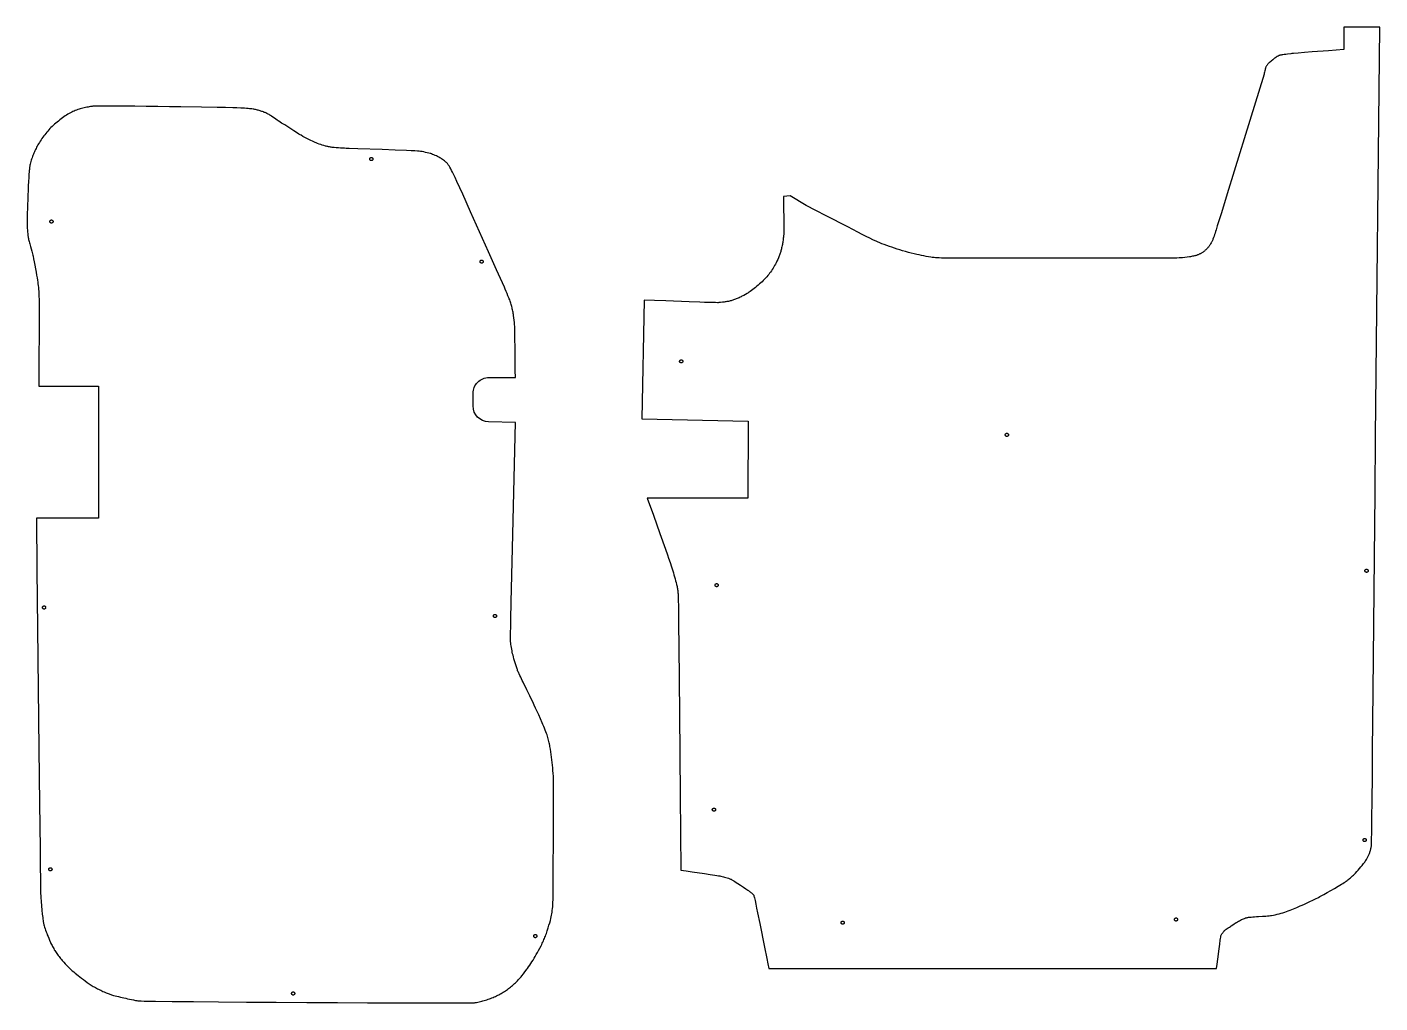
# Model space of a CAD drawing. Extents: x 0 to 9532, y -5852 to 7.
# Drawn here: x 1991 to 3692, y -5611 to -4384 of the extents above; entities that cross this region are included whole.
import ezdxf

# ---------------------------------------------------------------- set-up
doc = ezdxf.new("R2010")
doc.units = 0
doc.layers.add('Default_Layer', color=1, linetype='CONTINUOUS')

msp = doc.modelspace()

# ---------------------------------------------------------------- linework, layer by layer
at = {"layer": 'Default_Layer'}
for points in [[(2766.8, -4727.6), (2763.8, -4877.1), (2897.5, -4880), (2897, -4976.6), (2770.6, -4976.6), (2778.3, -4998.1), (2786.5, -5021.2), (2793.6, -5040.9), (2796.1, -5047.9), (2797.5, -5052.1), (2799.3, -5057.4), (2801, -5062.8), (2801.8, -5065.5), (2802.6, -5068.1), (2803.4, -5070.7), (2804.1, -5073.1), (2805.5, -5078), (2806.2, -5080.4), (2806.8, -5082.8), (2807.4, -5085.3), (2807.7, -5086.5), (2808, -5087.7), (2808.3, -5089), (2808.5, -5090.2), (2808.7, -5091.4), (2808.9, -5092.7), (2809, -5094), (2809.2, -5095.5), (2809.3, -5097.1), (2809.4, -5098.8), (2809.5, -5100.7), (2809.5, -5102.6), (2809.6, -5106.6), (2809.7, -5110.8), (2809.7, -5115.1), (2809.8, -5119.2), (2809.8, -5123.2), (2809.9, -5127.3), (2810, -5135.5), (2810.3, -5162.6), (2811.1, -5247.4), (2812.1, -5350.4), (2813, -5444.3), (2819.7, -5445.3), (2827.2, -5446.4), (2842.6, -5448.6), (2849.7, -5449.7), (2855.7, -5450.6), (2858.2, -5451), (2860.3, -5451.3), (2861.9, -5451.6), (2863, -5451.8), (2864.7, -5452.2), (2866.3, -5452.6), (2867.9, -5453), (2869.6, -5453.5), (2871.2, -5454), (2872.8, -5454.6), (2873.5, -5454.9), (2874.3, -5455.2), (2875.1, -5455.5), (2875.9, -5455.8), (2876.8, -5456.3), (2877.9, -5457), (2879.3, -5457.8), (2880.8, -5458.7), (2882.5, -5459.8), (2884.3, -5460.9), (2887.9, -5463.3), (2891.5, -5465.6), (2894.7, -5467.8), (2897.1, -5469.5), (2898, -5470.1), (2898.5, -5470.5), (2899.3, -5471.1), (2900.1, -5471.7), (2900.9, -5472.3), (2901.7, -5472.9), (2902.1, -5473.3), (2902.5, -5473.6), (2902.9, -5473.9), (2903.2, -5474.3), (2903.5, -5474.7), (2903.8, -5475.1), (2904.1, -5475.5), (2904.4, -5475.9), (2904.4, -5476), (2904.5, -5476.3), (2904.7, -5477), (2905, -5478), (2905.3, -5479.2), (2906.1, -5482.6), (2907, -5486.9), (2908.1, -5492.1), (2909.3, -5498), (2912, -5511.3), (2918, -5541), (2920.9, -5555.4), (2922.2, -5562), (2923.5, -5568.1), (3486.4, -5568.1), (3487.2, -5562.5), (3488, -5556.2), (3489.7, -5543.2), (3490.5, -5537.3), (3491.2, -5532.3), (3491.5, -5530.3), (3491.7, -5528.7), (3492, -5527.6), (3492.1, -5527.2), (3492.1, -5526.9), (3492.5, -5526.1), (3492.9, -5525.3), (3493.3, -5524.5), (3493.7, -5523.8), (3494.3, -5523), (3494.8, -5522.3), (3495.4, -5521.7), (3495.9, -5521), (3496.3, -5520.7), (3496.7, -5520.3), (3497.1, -5519.9), (3497.6, -5519.5), (3498.7, -5518.6), (3499.9, -5517.7), (3501.2, -5516.8), (3502.6, -5515.9), (3503.9, -5515), (3505.1, -5514.2), (3508.4, -5512.1), (3510.5, -5510.7), (3511.6, -5510), (3512.8, -5509.3), (3514.1, -5508.6), (3515.3, -5507.9), (3516.6, -5507.2), (3517.9, -5506.5), (3519.2, -5505.9), (3520.5, -5505.4), (3521.7, -5504.9), (3522.3, -5504.6), (3522.9, -5504.4), (3523.6, -5504.3), (3524.3, -5504.1), (3525.1, -5503.9), (3525.9, -5503.8), (3526.9, -5503.6), (3527.8, -5503.5), (3529.9, -5503.3), (3532.1, -5503.1), (3534.4, -5502.9), (3536.8, -5502.7), (3539.3, -5502.6), (3544.2, -5502.3), (3548.7, -5502), (3550.8, -5501.8), (3552.6, -5501.7), (3554.3, -5501.5), (3555, -5501.4), (3555.6, -5501.3), (3558, -5500.8), (3560.4, -5500.3), (3562.8, -5499.8), (3565.2, -5499.2), (3567.6, -5498.5), (3569.9, -5497.8), (3572.2, -5497.1), (3574.5, -5496.4), (3576.7, -5495.6), (3578.9, -5494.8), (3581.1, -5493.9), (3583.2, -5493.1), (3585.4, -5492.1), (3587.5, -5491.2), (3591.8, -5489.3), (3594.2, -5488.2), (3597.1, -5486.9), (3600.3, -5485.4), (3603.8, -5483.8), (3607.4, -5482), (3611.1, -5480.2), (3614.6, -5478.5), (3616.3, -5477.6), (3618, -5476.7), (3621.6, -5474.8), (3625.8, -5472.4), (3630.3, -5469.9), (3635, -5467.2), (3639.5, -5464.5), (3641.7, -5463.3), (3643.7, -5462), (3645.5, -5460.9), (3647.2, -5459.8), (3648.6, -5458.9), (3649.7, -5458.1), (3650.8, -5457.3), (3651.8, -5456.5), (3652.8, -5455.7), (3653.8, -5454.9), (3654.8, -5454.1), (3655.7, -5453.2), (3656.7, -5452.3), (3657.6, -5451.5), (3658.6, -5450.6), (3659.5, -5449.7), (3660.4, -5448.8), (3661.3, -5447.9), (3663.1, -5446.1), (3664.7, -5444.3), (3666.4, -5442.4), (3668.1, -5440.3), (3669.8, -5438.3), (3670.6, -5437.2), (3671.4, -5436.1), (3672.2, -5435.1), (3672.9, -5434.1), (3673.6, -5433), (3674.3, -5432), (3674.9, -5431.1), (3675.5, -5430.1), (3676, -5429.2), (3676.5, -5428.4), (3676.9, -5427.5), (3677.3, -5426.7), (3677.7, -5425.8), (3678.1, -5425), (3678.4, -5424.1), (3678.8, -5423.2), (3679.1, -5422.3), (3679.4, -5421.5), (3679.7, -5420.6), (3680, -5419.7), (3680.2, -5418.7), (3680.5, -5417.8), (3680.7, -5416.9), (3680.9, -5416), (3681.1, -5415.1), (3681.2, -5414.2), (3681.3, -5413.7), (3681.3, -5412.7), (3681.4, -5409.4), (3681.5, -5404.4), (3681.6, -5397.7), (3681.9, -5379.5), (3682.2, -5355.8), (3682.5, -5327.1), (3682.8, -5294.3), (3683.6, -5219.2), (3685.1, -5051.4), (3685.9, -4970.5), (3686.6, -4899.3), (3692, -4384.4), (3646.6, -4384.4), (3646.6, -4412.6), (3627.5, -4414.1), (3606.7, -4415.7), (3597.2, -4416.5), (3589.2, -4417.1), (3583.1, -4417.6), (3581.1, -4417.8), (3579.8, -4418), (3575.8, -4418.4), (3573.7, -4418.7), (3571.6, -4419), (3569.7, -4419.3), (3568.7, -4419.4), (3567.9, -4419.6), (3567, -4419.8), (3566.3, -4419.9), (3565.6, -4420.1), (3565, -4420.3), (3564.5, -4420.6), (3564, -4420.8), (3563.5, -4421.1), (3562.9, -4421.3), (3562.4, -4421.6), (3561.9, -4421.9), (3561, -4422.6), (3560, -4423.3), (3559.1, -4424), (3557.3, -4425.5), (3555.3, -4427.1), (3554.2, -4428), (3553.1, -4428.9), (3552.6, -4429.4), (3552, -4429.9), (3551.5, -4430.4), (3551, -4431), (3550.5, -4431.5), (3550.1, -4432.1), (3549.7, -4432.6), (3549.3, -4433.2), (3549, -4433.8), (3548.7, -4434.4), (3548.4, -4435), (3548.2, -4435.7), (3548, -4436.3), (3547.8, -4436.9), (3547.6, -4437.6), (3547.5, -4438.3), (3547.2, -4439.6), (3546.9, -4440.9), (3546.6, -4442.3), (3546.5, -4442.9), (3546.3, -4443.6), (3528.4, -4501.7), (3508.8, -4565.5), (3499.9, -4594.1), (3492.7, -4617.8), (3487.5, -4634.3), (3486, -4639.2), (3485.3, -4641.5), (3484.7, -4643.3), (3484, -4645.2), (3483.4, -4647.1), (3482.7, -4649), (3482, -4650.9), (3481.7, -4651.8), (3481.3, -4652.6), (3481, -4653.5), (3480.6, -4654.3), (3480.2, -4655), (3479.8, -4655.7), (3479, -4657.1), (3478.1, -4658.4), (3477.7, -4659.1), (3477.2, -4659.7), (3476.7, -4660.4), (3476.2, -4661), (3475.7, -4661.6), (3475.2, -4662.2), (3474.7, -4662.8), (3474.1, -4663.4), (3473.6, -4664), (3473, -4664.5), (3472.4, -4665), (3471.9, -4665.5), (3471.3, -4666), (3470.7, -4666.5), (3470.1, -4666.9), (3469.5, -4667.3), (3468.8, -4667.8), (3468.2, -4668.2), (3467.5, -4668.6), (3466.9, -4668.9), (3466.2, -4669.3), (3465.5, -4669.6), (3464.8, -4670), (3464.1, -4670.3), (3463.5, -4670.6), (3462.7, -4670.9), (3462, -4671.1), (3461.3, -4671.4), (3460.6, -4671.6), (3459.7, -4671.9), (3458.6, -4672.1), (3457.5, -4672.4), (3456.3, -4672.6), (3455, -4672.9), (3453.7, -4673.1), (3452.3, -4673.3), (3449.4, -4673.7), (3446.5, -4674.1), (3443.7, -4674.4), (3441, -4674.7), (3439.6, -4674.7), (3436.5, -4674.8), (3426.3, -4674.9), (3411, -4674.9), (3391.6, -4675), (3368.9, -4675.1), (3343.6, -4675.1), (3289, -4675.1), (3234.2, -4675.1), (3208.9, -4675.1), (3186.1, -4675), (3166.6, -4675), (3151.2, -4674.9), (3145.3, -4674.8), (3140.7, -4674.8), (3137.6, -4674.7), (3136.7, -4674.7), (3136.1, -4674.7), (3134.6, -4674.6), (3133.1, -4674.4), (3131.6, -4674.2), (3130.2, -4674.1), (3128.7, -4673.9), (3127.2, -4673.7), (3124.3, -4673.2), (3121.3, -4672.7), (3118.4, -4672.1), (3115.5, -4671.6), (3112.5, -4670.9), (3109.5, -4670.3), (3106.2, -4669.5), (3102.6, -4668.6), (3099, -4667.6), (3095.4, -4666.6), (3091.7, -4665.6), (3088.2, -4664.5), (3084.8, -4663.5), (3081.6, -4662.4), (3078.3, -4661.3), (3075.1, -4660.2), (3071.9, -4659.1), (3068.7, -4657.9), (3065.5, -4656.7), (3062.3, -4655.4), (3060.8, -4654.7), (3059.2, -4654.1), (3058.3, -4653.7), (3057.1, -4653.1), (3054.2, -4651.7), (3050.4, -4649.8), (3046, -4647.6), (3040.9, -4645), (3035.3, -4642.1), (3022.8, -4635.7), (2995.7, -4621.6), (2982.5, -4614.8), (2970.5, -4608.6), (2950.5, -4596.4), (2942, -4597.6), (2942.1, -4604.2), (2942.1, -4611.4), (2942.3, -4626), (2942.3, -4632.8), (2942.3, -4636), (2942.3, -4638.9), (2942.3, -4641.5), (2942.2, -4643.8), (2942.2, -4645.7), (2942.1, -4646.5), (2942, -4647.2), (2941.9, -4648.5), (2941.7, -4649.8), (2941.6, -4651.2), (2941.4, -4652.5), (2941.2, -4653.9), (2940.9, -4655.2), (2940.7, -4656.6), (2940.5, -4657.9), (2940.2, -4659.2), (2939.9, -4660.5), (2939.6, -4661.8), (2939.3, -4663.1), (2939, -4664.3), (2938.7, -4665.5), (2938.4, -4666.6), (2938, -4667.7), (2937.7, -4668.8), (2937.3, -4669.9), (2936.9, -4671), (2936.5, -4672.1), (2936, -4673.2), (2935.6, -4674.3), (2934.6, -4676.5), (2933.7, -4678.6), (2932.7, -4680.6), (2931.7, -4682.5), (2930.8, -4684.3), (2929.8, -4685.9), (2928.8, -4687.6), (2927.8, -4689.2), (2926.7, -4690.8), (2925.6, -4692.4), (2924.5, -4693.9), (2923.3, -4695.4), (2922.1, -4696.9), (2920.8, -4698.4), (2919.4, -4699.9), (2918, -4701.4), (2916.4, -4703), (2914.9, -4704.5), (2913.3, -4706), (2911.7, -4707.4), (2910.1, -4708.8), (2908.4, -4710.2), (2906.8, -4711.6), (2905.1, -4713), (2903.3, -4714.4), (2901.6, -4715.7), (2899.8, -4717), (2898.8, -4717.6), (2897.9, -4718.2), (2897, -4718.8), (2896.1, -4719.3), (2894.1, -4720.5), (2891.9, -4721.7), (2889.7, -4722.9), (2888.5, -4723.4), (2887.3, -4724), (2886.1, -4724.6), (2884.9, -4725.1), (2883.8, -4725.6), (2882.6, -4726.1), (2881.4, -4726.6), (2880.3, -4727), (2879.2, -4727.4), (2878.1, -4727.8), (2877, -4728.1), (2876, -4728.4), (2874.9, -4728.7), (2873.8, -4728.9), (2872.7, -4729.2), (2871.7, -4729.4), (2870.6, -4729.6), (2869.5, -4729.8), (2868.4, -4730), (2867.3, -4730.1), (2865, -4730.4), (2862.8, -4730.6), (2860.6, -4730.8), (2859.9, -4730.9), (2858.9, -4730.9), (2856.2, -4730.8), (2852.4, -4730.8), (2847.9, -4730.6), (2842.5, -4730.5), (2836.6, -4730.3), (2823.2, -4729.8), (2793.8, -4728.6), (2779.5, -4728.1), (2766.8, -4727.6)], [(2423.6, -4548.3), (2423.8, -4548.3), (2424, -4548.3), (2424.2, -4548.4), (2424.4, -4548.5), (2424.6, -4548.5), (2424.7, -4548.6), (2424.9, -4548.8), (2425, -4548.9), (2425.2, -4549), (2425.3, -4549.2), (2425.4, -4549.3), (2425.5, -4549.5), (2425.5, -4549.7), (2425.6, -4549.9), (2425.6, -4550.1), (2425.6, -4550.3), (2425.6, -4550.5), (2425.6, -4550.7), (2425.5, -4550.9), (2425.5, -4551.1), (2425.4, -4551.3), (2425.3, -4551.4), (2425.2, -4551.6), (2425, -4551.7), (2424.9, -4551.8), (2424.7, -4552), (2424.6, -4552.1), (2424.4, -4552.1), (2424.2, -4552.2), (2424, -4552.3), (2423.8, -4552.3), (2423.6, -4552.3), (2423.4, -4552.3), (2423.2, -4552.3), (2423, -4552.2), (2422.8, -4552.1), (2422.7, -4552.1), (2422.5, -4552), (2422.3, -4551.8), (2422.2, -4551.7), (2422.1, -4551.6), (2422, -4551.4), (2421.9, -4551.3), (2421.8, -4551.1), (2421.7, -4550.9), (2421.7, -4550.7), (2421.6, -4550.5), (2421.6, -4550.3), (2421.6, -4550.1), (2421.7, -4549.9), (2421.7, -4549.7), (2421.8, -4549.5), (2421.9, -4549.3), (2422, -4549.2), (2422.1, -4549), (2422.2, -4548.9), (2422.3, -4548.8), (2422.5, -4548.6), (2422.7, -4548.5), (2422.8, -4548.5), (2423, -4548.4), (2423.2, -4548.3), (2423.4, -4548.3), (2423.6, -4548.3)], [(2021.3, -4626.9), (2021.5, -4626.9), (2021.7, -4626.9), (2021.9, -4627), (2022.1, -4627), (2022.3, -4627.1), (2022.4, -4627.2), (2022.6, -4627.3), (2022.7, -4627.5), (2022.8, -4627.6), (2023, -4627.8), (2023.1, -4627.9), (2023.1, -4628.1), (2023.2, -4628.3), (2023.3, -4628.5), (2023.3, -4628.7), (2023.3, -4628.9), (2023.3, -4629.1), (2023.3, -4629.3), (2023.2, -4629.5), (2023.1, -4629.7), (2023.1, -4629.8), (2023, -4630), (2022.8, -4630.2), (2022.7, -4630.3), (2022.6, -4630.4), (2022.4, -4630.5), (2022.3, -4630.6), (2022.1, -4630.7), (2021.9, -4630.8), (2021.7, -4630.8), (2021.5, -4630.9), (2021.3, -4630.9), (2021.1, -4630.9), (2020.9, -4630.8), (2020.7, -4630.8), (2020.5, -4630.7), (2020.3, -4630.6), (2020.2, -4630.5), (2020, -4630.4), (2019.9, -4630.3), (2019.8, -4630.2), (2019.6, -4630), (2019.5, -4629.8), (2019.5, -4629.7), (2019.4, -4629.5), (2019.3, -4629.3), (2019.3, -4629.1), (2019.3, -4628.9), (2019.3, -4628.7), (2019.3, -4628.5), (2019.4, -4628.3), (2019.5, -4628.1), (2019.5, -4627.9), (2019.6, -4627.8), (2019.8, -4627.6), (2019.9, -4627.5), (2020, -4627.3), (2020.2, -4627.2), (2020.3, -4627.1), (2020.5, -4627), (2020.7, -4627), (2020.9, -4626.9), (2021.1, -4626.9), (2021.3, -4626.9)], [(2562.2, -4677.3), (2562.4, -4677.3), (2562.6, -4677.3), (2562.8, -4677.3), (2563, -4677.4), (2563.2, -4677.5), (2563.4, -4677.6), (2563.5, -4677.7), (2563.7, -4677.8), (2563.8, -4678), (2563.9, -4678.1), (2564, -4678.3), (2564.1, -4678.5), (2564.2, -4678.7), (2564.2, -4678.9), (2564.2, -4679.1), (2564.2, -4679.3), (2564.2, -4679.5), (2564.2, -4679.7), (2564.2, -4679.8), (2564.1, -4680), (2564, -4680.2), (2563.9, -4680.4), (2563.8, -4680.5), (2563.7, -4680.7), (2563.5, -4680.8), (2563.4, -4680.9), (2563.2, -4681), (2563, -4681.1), (2562.8, -4681.2), (2562.6, -4681.2), (2562.4, -4681.2), (2562.2, -4681.3), (2562, -4681.2), (2561.8, -4681.2), (2561.6, -4681.2), (2561.5, -4681.1), (2561.3, -4681), (2561.1, -4680.9), (2561, -4680.8), (2560.8, -4680.7), (2560.7, -4680.5), (2560.6, -4680.4), (2560.5, -4680.2), (2560.4, -4680), (2560.3, -4679.8), (2560.3, -4679.7), (2560.3, -4679.5), (2560.2, -4679.3), (2560.3, -4679.1), (2560.3, -4678.9), (2560.3, -4678.7), (2560.4, -4678.5), (2560.5, -4678.3), (2560.6, -4678.1), (2560.7, -4678), (2560.8, -4677.8), (2561, -4677.7), (2561.1, -4677.6), (2561.3, -4677.5), (2561.5, -4677.4), (2561.6, -4677.3), (2561.8, -4677.3), (2562, -4677.3), (2562.2, -4677.3)], [(2815.3, -4804.7), (2815.3, -4804.9), (2815.2, -4805.1), (2815.2, -4805.3), (2815.1, -4805.4), (2815, -4805.6), (2814.9, -4805.8), (2814.8, -4805.9), (2814.7, -4806.1), (2814.5, -4806.2), (2814.4, -4806.3), (2814.2, -4806.4), (2814.1, -4806.5), (2813.9, -4806.6), (2813.7, -4806.6), (2813.5, -4806.7), (2813.3, -4806.7), (2813.1, -4806.7), (2812.9, -4806.6), (2812.7, -4806.6), (2812.5, -4806.5), (2812.3, -4806.4), (2812.2, -4806.3), (2812, -4806.2), (2811.9, -4806.1), (2811.7, -4805.9), (2811.6, -4805.8), (2811.5, -4805.6), (2811.4, -4805.4), (2811.4, -4805.3), (2811.3, -4805.1), (2811.3, -4804.9), (2811.3, -4804.7), (2811.3, -4804.5), (2811.3, -4804.3), (2811.4, -4804.1), (2811.4, -4803.9), (2811.5, -4803.7), (2811.6, -4803.5), (2811.7, -4803.4), (2811.9, -4803.2), (2812, -4803.1), (2812.2, -4803), (2812.3, -4802.9), (2812.5, -4802.8), (2812.7, -4802.8), (2812.9, -4802.7), (2813.1, -4802.7), (2813.3, -4802.7), (2813.5, -4802.7), (2813.7, -4802.7), (2813.9, -4802.8), (2814.1, -4802.8), (2814.2, -4802.9), (2814.4, -4803), (2814.5, -4803.1), (2814.7, -4803.2), (2814.8, -4803.4), (2814.9, -4803.5), (2815, -4803.7), (2815.1, -4803.9), (2815.2, -4804.1), (2815.2, -4804.3), (2815.3, -4804.5), (2815.3, -4804.7)], [(3224.8, -4897), (3224.8, -4897.3), (3224.8, -4897.5), (3224.7, -4897.6), (3224.7, -4897.8), (3224.6, -4898), (3224.5, -4898.2), (3224.4, -4898.3), (3224.2, -4898.5), (3224.1, -4898.6), (3224, -4898.7), (3223.8, -4898.8), (3223.6, -4898.9), (3223.4, -4899), (3223.2, -4899), (3223, -4899), (3222.8, -4899), (3222.6, -4899), (3222.4, -4899), (3222.2, -4899), (3222.1, -4898.9), (3221.9, -4898.8), (3221.7, -4898.7), (3221.6, -4898.6), (3221.4, -4898.5), (3221.3, -4898.3), (3221.2, -4898.2), (3221.1, -4898), (3221, -4897.8), (3220.9, -4897.6), (3220.9, -4897.5), (3220.8, -4897.3), (3220.8, -4897), (3220.8, -4896.8), (3220.9, -4896.6), (3220.9, -4896.5), (3221, -4896.3), (3221.1, -4896.1), (3221.2, -4895.9), (3221.3, -4895.8), (3221.4, -4895.6), (3221.6, -4895.5), (3221.7, -4895.4), (3221.9, -4895.3), (3222.1, -4895.2), (3222.2, -4895.1), (3222.4, -4895.1), (3222.6, -4895.1), (3222.8, -4895), (3223, -4895.1), (3223.2, -4895.1), (3223.4, -4895.1), (3223.6, -4895.2), (3223.8, -4895.3), (3224, -4895.4), (3224.1, -4895.5), (3224.2, -4895.6), (3224.4, -4895.8), (3224.5, -4895.9), (3224.6, -4896.1), (3224.7, -4896.3), (3224.7, -4896.5), (3224.8, -4896.6), (3224.8, -4896.8), (3224.8, -4897)], [(3677.1, -5067.9), (3677.1, -5068.1), (3677.1, -5068.3), (3677, -5068.5), (3677, -5068.7), (3676.9, -5068.9), (3676.8, -5069), (3676.7, -5069.2), (3676.6, -5069.3), (3676.4, -5069.5), (3676.3, -5069.6), (3676.1, -5069.7), (3675.9, -5069.8), (3675.7, -5069.8), (3675.5, -5069.9), (3675.3, -5069.9), (3675.1, -5069.9), (3674.9, -5069.9), (3674.7, -5069.9), (3674.5, -5069.8), (3674.4, -5069.8), (3674.2, -5069.7), (3674, -5069.6), (3673.9, -5069.5), (3673.7, -5069.3), (3673.6, -5069.2), (3673.5, -5069), (3673.4, -5068.9), (3673.3, -5068.7), (3673.2, -5068.5), (3673.2, -5068.3), (3673.1, -5068.1), (3673.1, -5067.9), (3673.1, -5067.7), (3673.2, -5067.5), (3673.2, -5067.3), (3673.3, -5067.2), (3673.4, -5067), (3673.5, -5066.8), (3673.6, -5066.7), (3673.7, -5066.5), (3673.9, -5066.4), (3674, -5066.3), (3674.2, -5066.2), (3674.4, -5066.1), (3674.5, -5066), (3674.7, -5066), (3674.9, -5065.9), (3675.1, -5065.9), (3675.3, -5065.9), (3675.5, -5066), (3675.7, -5066), (3675.9, -5066.1), (3676.1, -5066.2), (3676.3, -5066.3), (3676.4, -5066.4), (3676.6, -5066.5), (3676.7, -5066.7), (3676.8, -5066.8), (3676.9, -5067), (3677, -5067.2), (3677, -5067.3), (3677.1, -5067.5), (3677.1, -5067.7), (3677.1, -5067.9)], [(2859.8, -5086), (2859.8, -5086.2), (2859.8, -5086.4), (2859.8, -5086.6), (2859.7, -5086.8), (2859.6, -5087), (2859.5, -5087.1), (2859.4, -5087.3), (2859.3, -5087.4), (2859.1, -5087.6), (2859, -5087.7), (2858.8, -5087.8), (2858.6, -5087.9), (2858.4, -5087.9), (2858.2, -5088), (2858.1, -5088), (2857.8, -5088), (2857.6, -5088), (2857.4, -5088), (2857.3, -5087.9), (2857.1, -5087.9), (2856.9, -5087.8), (2856.7, -5087.7), (2856.6, -5087.6), (2856.4, -5087.4), (2856.3, -5087.3), (2856.2, -5087.1), (2856.1, -5087), (2856, -5086.8), (2855.9, -5086.6), (2855.9, -5086.4), (2855.9, -5086.2), (2855.8, -5086), (2855.9, -5085.8), (2855.9, -5085.6), (2855.9, -5085.4), (2856, -5085.2), (2856.1, -5085.1), (2856.2, -5084.9), (2856.3, -5084.7), (2856.4, -5084.6), (2856.6, -5084.5), (2856.7, -5084.4), (2856.9, -5084.3), (2857.1, -5084.2), (2857.3, -5084.1), (2857.4, -5084.1), (2857.6, -5084), (2857.8, -5084), (2858.1, -5084), (2858.2, -5084.1), (2858.4, -5084.1), (2858.6, -5084.2), (2858.8, -5084.3), (2859, -5084.4), (2859.1, -5084.5), (2859.3, -5084.6), (2859.4, -5084.7), (2859.5, -5084.9), (2859.6, -5085.1), (2859.7, -5085.2), (2859.8, -5085.4), (2859.8, -5085.6), (2859.8, -5085.8), (2859.8, -5086)], [(2012.1, -5112.1), (2012.3, -5112.1), (2012.5, -5112.1), (2012.7, -5112.1), (2012.8, -5112.2), (2013, -5112.3), (2013.2, -5112.4), (2013.3, -5112.5), (2013.5, -5112.6), (2013.6, -5112.8), (2013.7, -5112.9), (2013.8, -5113.1), (2013.9, -5113.3), (2014, -5113.5), (2014, -5113.7), (2014.1, -5113.9), (2014.1, -5114.1), (2014.1, -5114.3), (2014, -5114.5), (2014, -5114.7), (2013.9, -5114.8), (2013.8, -5115), (2013.7, -5115.2), (2013.6, -5115.3), (2013.5, -5115.5), (2013.3, -5115.6), (2013.2, -5115.7), (2013, -5115.8), (2012.8, -5115.9), (2012.7, -5116), (2012.5, -5116), (2012.3, -5116), (2012.1, -5116.1), (2011.9, -5116), (2011.7, -5116), (2011.5, -5116), (2011.3, -5115.9), (2011.1, -5115.8), (2011, -5115.7), (2010.8, -5115.6), (2010.7, -5115.5), (2010.5, -5115.3), (2010.4, -5115.2), (2010.3, -5115), (2010.2, -5114.8), (2010.2, -5114.7), (2010.1, -5114.5), (2010.1, -5114.3), (2010.1, -5114.1), (2010.1, -5113.9), (2010.1, -5113.7), (2010.2, -5113.5), (2010.2, -5113.3), (2010.3, -5113.1), (2010.4, -5112.9), (2010.5, -5112.8), (2010.7, -5112.6), (2010.8, -5112.5), (2011, -5112.4), (2011.1, -5112.3), (2011.3, -5112.2), (2011.5, -5112.1), (2011.7, -5112.1), (2011.9, -5112.1), (2012.1, -5112.1)], [(2579.1, -5122.8), (2579.3, -5122.8), (2579.5, -5122.8), (2579.7, -5122.8), (2579.9, -5122.9), (2580, -5123), (2580.2, -5123.1), (2580.3, -5123.2), (2580.5, -5123.3), (2580.6, -5123.5), (2580.7, -5123.6), (2580.8, -5123.8), (2580.9, -5124), (2581, -5124.2), (2581, -5124.3), (2581.1, -5124.5), (2581.1, -5124.8), (2581.1, -5125), (2581, -5125.2), (2581, -5125.3), (2580.9, -5125.5), (2580.8, -5125.7), (2580.7, -5125.9), (2580.6, -5126), (2580.5, -5126.2), (2580.3, -5126.3), (2580.2, -5126.4), (2580, -5126.5), (2579.9, -5126.6), (2579.7, -5126.7), (2579.5, -5126.7), (2579.3, -5126.7), (2579.1, -5126.8), (2578.9, -5126.7), (2578.7, -5126.7), (2578.5, -5126.7), (2578.3, -5126.6), (2578.1, -5126.5), (2578, -5126.4), (2577.8, -5126.3), (2577.7, -5126.2), (2577.5, -5126), (2577.4, -5125.9), (2577.3, -5125.7), (2577.2, -5125.5), (2577.2, -5125.3), (2577.1, -5125.2), (2577.1, -5125), (2577.1, -5124.8), (2577.1, -5124.5), (2577.1, -5124.3), (2577.2, -5124.2), (2577.2, -5124), (2577.3, -5123.8), (2577.4, -5123.6), (2577.5, -5123.5), (2577.7, -5123.3), (2577.8, -5123.2), (2578, -5123.1), (2578.1, -5123), (2578.3, -5122.9), (2578.5, -5122.8), (2578.7, -5122.8), (2578.9, -5122.8), (2579.1, -5122.8)], [(2856.4, -5368.3), (2856.4, -5368.5), (2856.4, -5368.7), (2856.3, -5368.8), (2856.3, -5369), (2856.2, -5369.2), (2856.1, -5369.4), (2856, -5369.5), (2855.8, -5369.7), (2855.7, -5369.8), (2855.5, -5369.9), (2855.4, -5370), (2855.2, -5370.1), (2855, -5370.2), (2854.8, -5370.2), (2854.6, -5370.2), (2854.4, -5370.3), (2854.2, -5370.2), (2854, -5370.2), (2853.8, -5370.2), (2853.7, -5370.1), (2853.5, -5370), (2853.3, -5369.9), (2853.2, -5369.8), (2853, -5369.7), (2852.9, -5369.5), (2852.8, -5369.4), (2852.7, -5369.2), (2852.6, -5369), (2852.5, -5368.8), (2852.5, -5368.7), (2852.4, -5368.5), (2852.4, -5368.3), (2852.4, -5368), (2852.5, -5367.8), (2852.5, -5367.7), (2852.6, -5367.5), (2852.7, -5367.3), (2852.8, -5367.1), (2852.9, -5367), (2853, -5366.8), (2853.2, -5366.7), (2853.3, -5366.6), (2853.5, -5366.5), (2853.7, -5366.4), (2853.8, -5366.3), (2854, -5366.3), (2854.2, -5366.3), (2854.4, -5366.3), (2854.6, -5366.3), (2854.8, -5366.3), (2855, -5366.3), (2855.2, -5366.4), (2855.4, -5366.5), (2855.5, -5366.6), (2855.7, -5366.7), (2855.8, -5366.8), (2856, -5367), (2856.1, -5367.1), (2856.2, -5367.3), (2856.3, -5367.5), (2856.3, -5367.7), (2856.4, -5367.8), (2856.4, -5368), (2856.4, -5368.3)], [(3674.8, -5406.4), (3674.8, -5406.6), (3674.7, -5406.8), (3674.7, -5407), (3674.6, -5407.2), (3674.5, -5407.4), (3674.4, -5407.6), (3674.3, -5407.7), (3674.2, -5407.9), (3674, -5408), (3673.9, -5408.1), (3673.7, -5408.2), (3673.5, -5408.3), (3673.4, -5408.3), (3673.2, -5408.4), (3673, -5408.4), (3672.8, -5408.4), (3672.6, -5408.4), (3672.4, -5408.4), (3672.2, -5408.3), (3672, -5408.3), (3671.8, -5408.2), (3671.6, -5408.1), (3671.5, -5408), (3671.4, -5407.9), (3671.2, -5407.7), (3671.1, -5407.6), (3671, -5407.4), (3670.9, -5407.2), (3670.9, -5407), (3670.8, -5406.8), (3670.8, -5406.6), (3670.8, -5406.4), (3670.8, -5406.2), (3670.8, -5406), (3670.9, -5405.8), (3670.9, -5405.7), (3671, -5405.5), (3671.1, -5405.3), (3671.2, -5405.2), (3671.4, -5405), (3671.5, -5404.9), (3671.6, -5404.8), (3671.8, -5404.7), (3672, -5404.6), (3672.2, -5404.5), (3672.4, -5404.5), (3672.6, -5404.4), (3672.8, -5404.4), (3673, -5404.4), (3673.2, -5404.5), (3673.4, -5404.5), (3673.5, -5404.6), (3673.7, -5404.7), (3673.9, -5404.8), (3674, -5404.9), (3674.2, -5405), (3674.3, -5405.2), (3674.4, -5405.3), (3674.5, -5405.5), (3674.6, -5405.7), (3674.7, -5405.8), (3674.7, -5406), (3674.8, -5406.2), (3674.8, -5406.4)], [(2020, -5441.3), (2020.2, -5441.3), (2020.4, -5441.3), (2020.6, -5441.4), (2020.8, -5441.4), (2021, -5441.5), (2021.1, -5441.6), (2021.3, -5441.7), (2021.4, -5441.9), (2021.5, -5442), (2021.7, -5442.2), (2021.8, -5442.3), (2021.8, -5442.5), (2021.9, -5442.7), (2022, -5442.9), (2022, -5443.1), (2022, -5443.3), (2022, -5443.5), (2022, -5443.7), (2021.9, -5443.9), (2021.8, -5444), (2021.8, -5444.2), (2021.7, -5444.4), (2021.5, -5444.5), (2021.4, -5444.7), (2021.3, -5444.8), (2021.1, -5444.9), (2021, -5445), (2020.8, -5445.1), (2020.6, -5445.2), (2020.4, -5445.2), (2020.2, -5445.3), (2020, -5445.3), (2019.8, -5445.3), (2019.6, -5445.2), (2019.4, -5445.2), (2019.2, -5445.1), (2019.1, -5445), (2018.9, -5444.9), (2018.7, -5444.8), (2018.6, -5444.7), (2018.5, -5444.5), (2018.3, -5444.4), (2018.2, -5444.2), (2018.2, -5444), (2018.1, -5443.9), (2018, -5443.7), (2018, -5443.5), (2018, -5443.3), (2018, -5443.1), (2018, -5442.9), (2018.1, -5442.7), (2018.2, -5442.5), (2018.2, -5442.3), (2018.3, -5442.2), (2018.5, -5442), (2018.6, -5441.9), (2018.7, -5441.7), (2018.9, -5441.6), (2019.1, -5441.5), (2019.2, -5441.4), (2019.4, -5441.4), (2019.6, -5441.3), (2019.8, -5441.3), (2020, -5441.3)], [(3018.4, -5510.3), (3018.3, -5510.5), (3018.3, -5510.7), (3018.3, -5510.9), (3018.2, -5511.1), (3018.1, -5511.3), (3018, -5511.4), (3017.9, -5511.6), (3017.8, -5511.7), (3017.6, -5511.9), (3017.5, -5512), (3017.3, -5512.1), (3017.1, -5512.2), (3017, -5512.2), (3016.8, -5512.3), (3016.6, -5512.3), (3016.4, -5512.3), (3016.2, -5512.3), (3016, -5512.3), (3015.8, -5512.2), (3015.6, -5512.2), (3015.4, -5512.1), (3015.2, -5512), (3015.1, -5511.9), (3014.9, -5511.7), (3014.8, -5511.6), (3014.7, -5511.4), (3014.6, -5511.3), (3014.5, -5511.1), (3014.4, -5510.9), (3014.4, -5510.7), (3014.4, -5510.5), (3014.4, -5510.3), (3014.4, -5510.1), (3014.4, -5509.9), (3014.4, -5509.7), (3014.5, -5509.6), (3014.6, -5509.4), (3014.7, -5509.2), (3014.8, -5509.1), (3014.9, -5508.9), (3015.1, -5508.8), (3015.2, -5508.7), (3015.4, -5508.6), (3015.6, -5508.5), (3015.8, -5508.4), (3016, -5508.4), (3016.2, -5508.3), (3016.4, -5508.3), (3016.6, -5508.3), (3016.8, -5508.4), (3017, -5508.4), (3017.1, -5508.5), (3017.3, -5508.6), (3017.5, -5508.7), (3017.6, -5508.8), (3017.8, -5508.9), (3017.9, -5509.1), (3018, -5509.2), (3018.1, -5509.4), (3018.2, -5509.6), (3018.3, -5509.7), (3018.3, -5509.9), (3018.3, -5510.1), (3018.4, -5510.3)], [(3437.6, -5506.3), (3437.6, -5506.5), (3437.5, -5506.7), (3437.5, -5506.9), (3437.4, -5507.1), (3437.3, -5507.3), (3437.2, -5507.4), (3437.1, -5507.6), (3437, -5507.7), (3436.8, -5507.9), (3436.7, -5508), (3436.5, -5508.1), (3436.4, -5508.2), (3436.2, -5508.2), (3436, -5508.3), (3435.8, -5508.3), (3435.6, -5508.3), (3435.4, -5508.3), (3435.2, -5508.3), (3435, -5508.2), (3434.8, -5508.2), (3434.6, -5508.1), (3434.5, -5508), (3434.3, -5507.9), (3434.2, -5507.7), (3434, -5507.6), (3433.9, -5507.4), (3433.8, -5507.3), (3433.7, -5507.1), (3433.7, -5506.9), (3433.6, -5506.7), (3433.6, -5506.5), (3433.6, -5506.3), (3433.6, -5506.1), (3433.6, -5505.9), (3433.7, -5505.7), (3433.7, -5505.5), (3433.8, -5505.4), (3433.9, -5505.2), (3434, -5505.1), (3434.2, -5504.9), (3434.3, -5504.8), (3434.5, -5504.7), (3434.6, -5504.6), (3434.8, -5504.5), (3435, -5504.4), (3435.2, -5504.4), (3435.4, -5504.3), (3435.6, -5504.3), (3435.8, -5504.3), (3436, -5504.4), (3436.2, -5504.4), (3436.4, -5504.5), (3436.5, -5504.6), (3436.7, -5504.7), (3436.8, -5504.8), (3437, -5504.9), (3437.1, -5505.1), (3437.2, -5505.2), (3437.3, -5505.4), (3437.4, -5505.5), (3437.5, -5505.7), (3437.5, -5505.9), (3437.6, -5506.1), (3437.6, -5506.3)], [(2629.7, -5525.2), (2629.9, -5525.2), (2630.1, -5525.2), (2630.3, -5525.3), (2630.5, -5525.4), (2630.7, -5525.4), (2630.9, -5525.5), (2631, -5525.7), (2631.2, -5525.8), (2631.3, -5525.9), (2631.4, -5526.1), (2631.5, -5526.2), (2631.6, -5526.4), (2631.7, -5526.6), (2631.7, -5526.8), (2631.7, -5527), (2631.7, -5527.2), (2631.7, -5527.4), (2631.7, -5527.6), (2631.7, -5527.8), (2631.6, -5528), (2631.5, -5528.1), (2631.4, -5528.3), (2631.3, -5528.5), (2631.2, -5528.6), (2631, -5528.7), (2630.9, -5528.9), (2630.7, -5529), (2630.5, -5529), (2630.3, -5529.1), (2630.1, -5529.2), (2629.9, -5529.2), (2629.7, -5529.2), (2629.5, -5529.2), (2629.3, -5529.2), (2629.1, -5529.1), (2629, -5529), (2628.8, -5529), (2628.6, -5528.9), (2628.5, -5528.7), (2628.3, -5528.6), (2628.2, -5528.5), (2628.1, -5528.3), (2628, -5528.1), (2627.9, -5528), (2627.8, -5527.8), (2627.8, -5527.6), (2627.8, -5527.4), (2627.7, -5527.2), (2627.8, -5527), (2627.8, -5526.8), (2627.8, -5526.6), (2627.9, -5526.4), (2628, -5526.2), (2628.1, -5526.1), (2628.2, -5525.9), (2628.3, -5525.8), (2628.5, -5525.7), (2628.6, -5525.5), (2628.8, -5525.4), (2629, -5525.4), (2629.1, -5525.3), (2629.3, -5525.2), (2629.5, -5525.2), (2629.7, -5525.2)], [(2325.3, -5597.4), (2325.5, -5597.4), (2325.7, -5597.4), (2325.9, -5597.4), (2326.1, -5597.5), (2326.2, -5597.6), (2326.4, -5597.7), (2326.5, -5597.8), (2326.7, -5597.9), (2326.8, -5598.1), (2326.9, -5598.2), (2327, -5598.4), (2327.1, -5598.6), (2327.2, -5598.8), (2327.2, -5599), (2327.3, -5599.2), (2327.3, -5599.4), (2327.3, -5599.6), (2327.2, -5599.8), (2327.2, -5600), (2327.1, -5600.1), (2327, -5600.3), (2326.9, -5600.5), (2326.8, -5600.6), (2326.7, -5600.8), (2326.5, -5600.9), (2326.4, -5601), (2326.2, -5601.1), (2326.1, -5601.2), (2325.9, -5601.3), (2325.7, -5601.3), (2325.5, -5601.3), (2325.3, -5601.4), (2325.1, -5601.3), (2324.9, -5601.3), (2324.7, -5601.3), (2324.5, -5601.2), (2324.3, -5601.1), (2324.2, -5601), (2324, -5600.9), (2323.9, -5600.8), (2323.7, -5600.6), (2323.6, -5600.5), (2323.5, -5600.3), (2323.4, -5600.1), (2323.4, -5600), (2323.3, -5599.8), (2323.3, -5599.6), (2323.3, -5599.4), (2323.3, -5599.2), (2323.3, -5599), (2323.4, -5598.8), (2323.4, -5598.6), (2323.5, -5598.4), (2323.6, -5598.2), (2323.7, -5598.1), (2323.9, -5597.9), (2324, -5597.8), (2324.2, -5597.7), (2324.3, -5597.6), (2324.5, -5597.5), (2324.7, -5597.4), (2324.9, -5597.4), (2325.1, -5597.4), (2325.3, -5597.4)]]:
    msp.add_lwpolyline(points, close=True, dxfattribs=at)
msp.add_lwpolyline([(2132.3, -5608.7), (2132.9, -5608.8), (2134.1, -5608.8), (2138.1, -5608.9), (2144.1, -5609), (2152, -5609.1), (2173, -5609.3), (2199.8, -5609.6), (2231.4, -5609.8), (2266.4, -5610.1), (2303.9, -5610.3), (2342.5, -5610.6), (2381.1, -5610.8), (2418.6, -5611), (2453.8, -5611.1), (2485.5, -5611.2), (2512.6, -5611.2), (2524, -5611.2), (2533.8, -5611.2), (2541.9, -5611.2), (2548.1, -5611.1), (2550.4, -5611.1), (2552.2, -5611), (2553.5, -5611), (2554.2, -5610.9), (2555.8, -5610.6), (2557.5, -5610.3), (2559.1, -5610), (2560.7, -5609.6), (2562.4, -5609.2), (2564, -5608.8), (2565.6, -5608.3), (2567.2, -5607.8), (2568.8, -5607.3), (2570.4, -5606.7), (2572, -5606.2), (2573.6, -5605.6), (2575.1, -5605), (2576.6, -5604.3), (2578.1, -5603.7), (2579.6, -5603), (2581, -5602.3), (2582.5, -5601.6), (2583.9, -5600.9), (2585.3, -5600.1), (2586.7, -5599.3), (2588.1, -5598.5), (2589.5, -5597.7), (2590.9, -5596.8), (2592.2, -5596), (2593.6, -5595.1), (2594.9, -5594.2), (2596.2, -5593.2), (2597.5, -5592.3), (2598.8, -5591.3), (2600, -5590.3), (2601.2, -5589.2), (2602.5, -5588.2), (2603.7, -5587), (2604.9, -5585.9), (2606.1, -5584.7), (2607.3, -5583.4), (2608.4, -5582.2), (2609.6, -5580.9), (2610.7, -5579.6), (2611.8, -5578.3), (2612.8, -5577.1), (2614.8, -5574.6), (2616.7, -5572.2), (2618.3, -5570.1), (2619.1, -5569), (2619.9, -5568), (2621.4, -5565.9), (2622.8, -5563.8), (2624.2, -5561.6), (2625.6, -5559.5), (2626.9, -5557.3), (2628.2, -5555.1), (2629.5, -5552.8), (2630.9, -5550.5), (2632.4, -5547.9), (2633.9, -5545.2), (2635.5, -5542.3), (2637, -5539.3), (2637.8, -5537.8), (2638.5, -5536.2), (2639.2, -5534.7), (2639.9, -5533.2), (2640.6, -5531.7), (2641.2, -5530.2), (2641.9, -5528.7), (2642.5, -5527.1), (2643.1, -5525.5), (2643.7, -5523.8), (2644.3, -5522.1), (2644.9, -5520.4), (2646, -5516.9), (2647, -5513.5), (2647.9, -5510.4), (2648.7, -5507.6), (2649.3, -5505.3), (2649.7, -5503.2), (2650.2, -5501.1), (2650.6, -5499.1), (2650.9, -5497), (2651.2, -5494.9), (2651.5, -5492.7), (2651.7, -5490.6), (2651.9, -5488.5), (2652, -5487.6), (2652, -5485.9), (2652.1, -5480.4), (2652.2, -5472.5), (2652.3, -5462.5), (2652.4, -5438.1), (2652.6, -5410.2), (2652.7, -5382.2), (2652.8, -5357.3), (2652.8, -5347), (2652.7, -5338.6), (2652.7, -5332.6), (2652.7, -5330.6), (2652.6, -5329.4), (2652.5, -5326), (2652.3, -5322.6), (2652, -5319.2), (2651.8, -5315.8), (2651.5, -5312.4), (2651.1, -5309), (2650.7, -5305.6), (2650.2, -5302.3), (2649.8, -5299), (2649.3, -5295.7), (2648.7, -5292.3), (2648.2, -5289), (2647.9, -5287.4), (2647.5, -5285.7), (2647.2, -5284.1), (2646.8, -5282.5), (2646.4, -5280.8), (2646, -5279.2), (2645.6, -5277.6), (2645.1, -5276), (2644.5, -5274.3), (2643.9, -5272.4), (2643.1, -5270.4), (2642.3, -5268.3), (2641.4, -5266), (2640.4, -5263.7), (2639.4, -5261.3), (2638.4, -5258.9), (2636.2, -5254), (2634.1, -5249.2), (2630.1, -5240.5), (2628.4, -5236.7), (2626.6, -5232.9), (2624.7, -5229.1), (2622.9, -5225.3), (2619.1, -5217.8), (2617.3, -5214), (2615.4, -5210.2), (2614.4, -5208.1), (2613.4, -5206), (2611.4, -5201.8), (2610.4, -5199.7), (2609.4, -5197.6), (2608.9, -5196.6), (2608.5, -5195.5), (2608, -5194.4), (2607.6, -5193.4), (2607.2, -5192.2), (2606.8, -5191.1), (2606, -5188.7), (2605.1, -5186.1), (2604.3, -5183.6), (2603.6, -5181), (2602.9, -5178.6), (2602.3, -5176.3), (2601.8, -5174.2), (2601.3, -5172.3), (2600.9, -5170.4), (2600.5, -5168.4), (2600.1, -5166.5), (2599.7, -5164.5), (2599.4, -5162.5), (2599.1, -5160.6), (2598.9, -5158.6), (2598.8, -5157.6), (2598.8, -5156.5), (2598.7, -5155.3), (2598.7, -5154.1), (2598.7, -5151.6), (2598.7, -5149), (2598.8, -5146.3), (2598.8, -5143.6), (2598.9, -5140.9), (2598.9, -5138.3), (2599.1, -5128.8), (2599.6, -5107.4), (2601.2, -5039.5), (2604.9, -4881.6), (2571, -4880.7, -0.406348), (2551.5, -4860.7), (2551.5, -4845, -0.414214), (2571.5, -4825), (2604.7, -4825), (2604.6, -4816.1), (2604.5, -4806.4), (2604.3, -4786.4), (2604.2, -4777.2), (2604.1, -4769.1), (2604, -4765.7), (2604, -4762.8), (2603.9, -4760.4), (2603.7, -4758.6), (2603.5, -4755.7), (2603.2, -4752.9), (2602.9, -4750), (2602.5, -4747.1), (2602.3, -4745.7), (2602, -4744.3), (2601.8, -4742.8), (2601.5, -4741.4), (2601.2, -4740), (2600.9, -4738.6), (2600.6, -4737.2), (2600.2, -4735.8), (2599.9, -4734.4), (2599.4, -4733), (2599, -4731.6), (2598.5, -4730.3), (2598.1, -4728.9), (2597.6, -4727.5), (2597, -4726.2), (2596.5, -4724.8), (2595.4, -4722.1), (2594.3, -4719.4), (2593.2, -4716.7), (2592, -4714.1), (2590.9, -4711.3), (2588.5, -4706.1), (2581.1, -4689.4), (2571.1, -4667), (2559.8, -4641.8), (2548.4, -4616.7), (2538.5, -4594.6), (2531.1, -4578.4), (2528.9, -4573.4), (2528.1, -4571.9), (2527.7, -4571.1), (2525.7, -4567), (2524.6, -4564.8), (2523.4, -4562.7), (2522.3, -4560.7), (2521.8, -4559.8), (2521.3, -4558.9), (2520.7, -4558.1), (2520.2, -4557.4), (2519.8, -4556.7), (2519.3, -4556.1), (2518.9, -4555.6), (2518.4, -4555.1), (2517.9, -4554.7), (2517.4, -4554.2), (2516.9, -4553.7), (2516.4, -4553.3), (2515.4, -4552.4), (2514.3, -4551.6), (2513.1, -4550.8), (2512, -4550.1), (2510.9, -4549.3), (2509.6, -4548.6), (2508.3, -4547.8), (2506.9, -4547.1), (2505.4, -4546.4), (2503.9, -4545.7), (2502.3, -4545), (2500.7, -4544.4), (2499.2, -4543.8), (2498.4, -4543.5), (2497.6, -4543.3), (2495.8, -4542.8), (2493.9, -4542.3), (2491.8, -4541.9), (2489.8, -4541.4), (2487.7, -4541), (2485.6, -4540.7), (2483.6, -4540.4), (2482.8, -4540.4), (2481.7, -4540.3), (2478.3, -4540.1), (2473.5, -4539.9), (2467.6, -4539.6), (2453.4, -4539.1), (2437.3, -4538.5), (2406.7, -4537.5), (2395.7, -4537.1), (2392.1, -4536.9), (2390, -4536.8), (2384.8, -4536.5), (2382.1, -4536.3), (2379.5, -4536.1), (2376.9, -4535.9), (2375.6, -4535.8), (2374.4, -4535.6), (2373.2, -4535.5), (2372.1, -4535.3), (2371, -4535.1), (2369.9, -4534.9), (2368.9, -4534.7), (2367.9, -4534.5), (2366.9, -4534.2), (2365.9, -4534), (2363.9, -4533.4), (2361.9, -4532.8), (2359.9, -4532.1), (2357.9, -4531.4), (2356, -4530.7), (2354.1, -4529.9), (2353.1, -4529.5), (2352, -4529.1), (2349.8, -4528), (2347.4, -4526.9), (2345, -4525.7), (2342.5, -4524.4), (2340, -4523.1), (2337.5, -4521.8), (2335.2, -4520.5), (2333.9, -4519.8), (2332.6, -4519), (2329.5, -4517.1), (2326.1, -4514.9), (2322.4, -4512.5), (2314.6, -4507.5), (2310.8, -4505), (2307.2, -4502.7), (2306.3, -4502.1), (2305.3, -4501.5), (2303.5, -4500.2), (2301.6, -4498.9), (2299.8, -4497.6), (2297.9, -4496.3), (2296.9, -4495.7), (2296, -4495.1), (2295, -4494.5), (2294, -4493.9), (2293, -4493.4), (2292, -4492.9), (2291, -4492.4), (2290, -4492), (2288.9, -4491.6), (2287.9, -4491.1), (2286.8, -4490.7), (2285.7, -4490.4), (2284.7, -4490), (2283.6, -4489.7), (2282.5, -4489.3), (2281.4, -4489), (2280.3, -4488.7), (2279.2, -4488.5), (2278.1, -4488.2), (2277, -4488), (2275.9, -4487.7), (2274.8, -4487.5), (2273.5, -4487.3), (2272.1, -4487.1), (2270.4, -4487), (2268.5, -4486.8), (2266.4, -4486.7), (2264.2, -4486.5), (2259.5, -4486.3), (2254.6, -4486.1), (2249.5, -4485.9), (2240.1, -4485.6), (2236.4, -4485.5), (2229.9, -4485.4), (2210.2, -4485), (2184.2, -4484.7), (2169.8, -4484.5), (2155.1, -4484.3), (2140.4, -4484.1), (2126.1, -4484), (2112.7, -4483.9), (2100.5, -4483.8), (2090, -4483.8), (2085.4, -4483.8), (2081.5, -4483.9), (2078.1, -4483.9), (2075.4, -4484), (2073.4, -4484), (2072.7, -4484.1), (2072.2, -4484.1), (2070.6, -4484.4), (2068.9, -4484.6), (2067.3, -4484.9), (2065.7, -4485.2), (2064, -4485.6), (2062.4, -4485.9), (2060.8, -4486.3), (2059.2, -4486.7), (2057.6, -4487.2), (2056, -4487.7), (2054.4, -4488.2), (2052.9, -4488.8), (2051.3, -4489.4), (2049.8, -4490), (2048.3, -4490.7), (2046.8, -4491.4), (2045.3, -4492.2), (2043.7, -4493), (2042, -4494), (2040.4, -4495), (2038.6, -4496.1), (2036.9, -4497.3), (2035.2, -4498.5), (2033.4, -4499.8), (2031.7, -4501.1), (2030, -4502.5), (2028.3, -4503.8), (2026.6, -4505.2), (2025, -4506.6), (2023.5, -4508), (2022, -4509.4), (2020.6, -4510.7), (2019.3, -4512.1), (2017.9, -4513.6), (2016.6, -4515.1), (2015.3, -4516.6), (2014.1, -4518.2), (2012.8, -4519.7), (2011.6, -4521.3), (2010.4, -4523), (2009.3, -4524.6), (2008.2, -4526.2), (2007.1, -4527.8), (2006.1, -4529.4), (2005.2, -4531), (2004.3, -4532.5), (2003.4, -4534), (2002.6, -4535.5), (2001.9, -4536.9), (2001.2, -4538.4), (2000.5, -4539.8), (1999.8, -4541.3), (1999.2, -4542.8), (1998.6, -4544.3), (1998, -4545.8), (1997.4, -4547.3), (1996.9, -4548.8), (1996.4, -4550.4), (1995.9, -4551.9), (1995.5, -4553.5), (1995, -4555), (1994.6, -4556.6), (1994.3, -4558.2), (1994, -4559.7), (1993.8, -4560.7), (1993.6, -4561.9), (1993.5, -4563.3), (1993.3, -4564.9), (1993.2, -4566.8), (1993, -4568.9), (1992.7, -4573.5), (1992.4, -4578.6), (1992.1, -4584.1), (1991.9, -4589.9), (1991.6, -4595.9), (1991.4, -4601.7), (1991.2, -4607.5), (1991, -4612.9), (1990.9, -4617.8), (1990.8, -4622.2), (1990.7, -4625.8), (1990.6, -4628.6), (1990.6, -4630.3), (1990.7, -4632.6), (1990.7, -4635), (1990.8, -4637.3), (1991, -4639.7), (1991.2, -4642), (1991.4, -4644.3), (1991.5, -4645.5), (1991.7, -4646.7), (1991.9, -4647.8), (1992, -4649), (1992.3, -4650.2), (1992.5, -4651.4), (1992.8, -4652.7), (1993.2, -4654.1), (1993.6, -4655.6), (1994, -4657), (1994.8, -4660.1), (1995.7, -4663.2), (1996.6, -4666.3), (1997.1, -4667.9), (1997.5, -4669.5), (1997.8, -4671), (1998.2, -4672.5), (1998.9, -4675.8), (1999.7, -4679.7), (2000.5, -4683.9), (2001.3, -4688.2), (2002, -4692.4), (2002.7, -4696.4), (2003.2, -4699.8), (2003.7, -4702.6), (2004, -4704.9), (2004.3, -4707.2), (2004.6, -4709.5), (2004.8, -4711.9), (2005.1, -4714.2), (2005.3, -4716.5), (2005.5, -4718.9), (2005.6, -4721.2), (2005.6, -4723.1), (2005.7, -4726.4), (2005.7, -4730.8), (2005.7, -4736.4), (2005.7, -4750.2), (2005.7, -4766.6), (2005.6, -4802.8), (2005.6, -4820.3), (2005.6, -4836), (2080.4, -4836), (2080.4, -5001.9), (2002.4, -5001.9), (2003.1, -5066.9), (2003.9, -5140.3), (2005.5, -5292.3), (2006.2, -5360.7), (2006.9, -5417.1), (2007.2, -5439.3), (2007.4, -5456.6), (2007.6, -5468.3), (2007.7, -5471.9), (2007.7, -5473.9), (2007.9, -5476.2), (2008, -5478.7), (2008.4, -5483.9), (2008.8, -5489.3), (2009.3, -5494.6), (2009.8, -5499.6), (2010.1, -5501.9), (2010.3, -5504), (2010.6, -5506), (2010.8, -5507.7), (2011, -5509.1), (2011.2, -5510.2), (2011.4, -5511.2), (2011.7, -5512.2), (2011.9, -5513.2), (2012.2, -5514.2), (2012.7, -5516.1), (2013.4, -5518), (2014, -5519.9), (2014.7, -5521.8), (2015.4, -5523.7), (2016.1, -5525.6), (2017, -5527.7), (2017.9, -5530), (2018.9, -5532.5), (2020.1, -5535.1), (2020.7, -5536.4), (2021.4, -5537.8), (2022, -5539.1), (2022.7, -5540.4), (2023.4, -5541.7), (2024.1, -5543), (2024.8, -5544.3), (2025.5, -5545.4), (2026.2, -5546.6), (2027.1, -5547.8), (2027.9, -5549.1), (2028.8, -5550.3), (2029.8, -5551.6), (2030.8, -5552.8), (2031.8, -5554.1), (2032.8, -5555.4), (2033.8, -5556.6), (2034.8, -5557.8), (2036.8, -5560.1), (2038.7, -5562.2), (2040.5, -5564.1), (2041.3, -5565), (2042.2, -5565.8), (2043, -5566.6), (2043.9, -5567.5), (2045.7, -5569.1), (2047.5, -5570.7), (2049.3, -5572.2), (2051.2, -5573.7), (2054.9, -5576.7), (2056.9, -5578.3), (2059.1, -5580), (2061.4, -5581.8), (2063.8, -5583.6), (2066.3, -5585.5), (2067.5, -5586.4), (2068.8, -5587.2), (2070.1, -5588.1), (2071.4, -5588.9), (2072.6, -5589.7), (2073.9, -5590.5), (2075.2, -5591.2), (2076.5, -5592), (2077.8, -5592.7), (2079.2, -5593.4), (2080.6, -5594.1), (2082, -5594.8), (2083.4, -5595.4), (2084.8, -5596.1), (2086.1, -5596.7), (2087.5, -5597.3), (2090.2, -5598.5), (2092.6, -5599.4), (2093.8, -5599.9), (2094.9, -5600.3), (2096, -5600.7), (2097, -5601), (2098.1, -5601.3), (2099.2, -5601.7), (2101.4, -5602.2), (2103.6, -5602.8), (2105.8, -5603.3), (2108, -5603.8), (2112.4, -5604.8), (2114.7, -5605.3), (2117.1, -5605.9), (2119.5, -5606.4), (2122, -5607), (2124.6, -5607.5), (2125.9, -5607.8), (2127.2, -5608), (2128.5, -5608.2), (2129.8, -5608.4), (2131, -5608.6), (2132.3, -5608.7)], format="xyb", close=True, dxfattribs=at)

doc.saveas('drawing.dxf')
